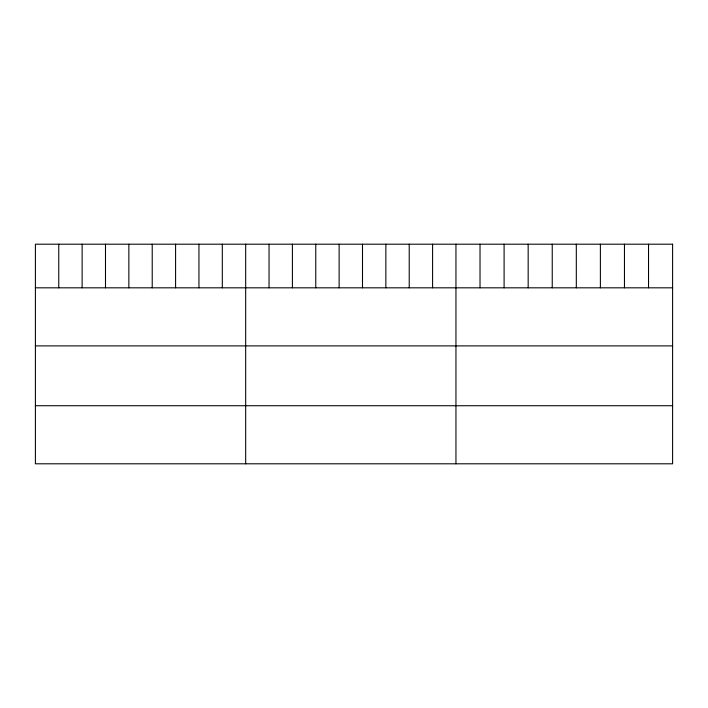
<?xml version="1.0" encoding="UTF-8"?>
<svg xmlns="http://www.w3.org/2000/svg" width="708" height="708" viewBox="0 0 708 708"><rect width="100%" height="100%" fill="white"/><g stroke="black" fill="none" stroke-linecap="round" stroke-linejoin="round"><path stroke-width="1.06" d="M35.4 287.82L672.6 287.82M35.4 345.893L672.6 345.893M35.4 405.728L672.6 405.728M648.528 244.198L648.528 287.82M624.456 244.198L624.456 287.82M600.384 244.198L600.384 287.82M576.312 244.198L576.312 287.82M552.24 244.198L552.24 287.82M528.168 244.198L528.168 287.82M504.096 244.198L504.096 287.82M480.024 244.198L480.024 287.82M455.952 244.198L455.952 463.802M432.588 244.198L432.588 287.82M409.224 244.198L409.224 287.82M385.86 244.198L385.86 287.82M362.496 244.198L362.496 287.82M339.132 244.198L339.132 287.82M315.768 244.198L315.768 287.82M292.404 244.198L292.404 287.82M269.04 244.198L269.04 287.82M245.676 244.198L245.676 463.802M222.312 244.198L222.312 287.82M198.948 244.198L198.948 287.82M175.584 244.198L175.584 287.82M152.22 244.198L152.22 287.82M128.856 244.198L128.856 287.82M105.492 244.198L105.492 287.82M82.128 244.198L82.128 287.82M58.764 244.198L58.764 287.82M672.6 244.198L35.4 244.198L35.4 463.802L672.6 463.802L672.6 244.198"/></g></svg>
